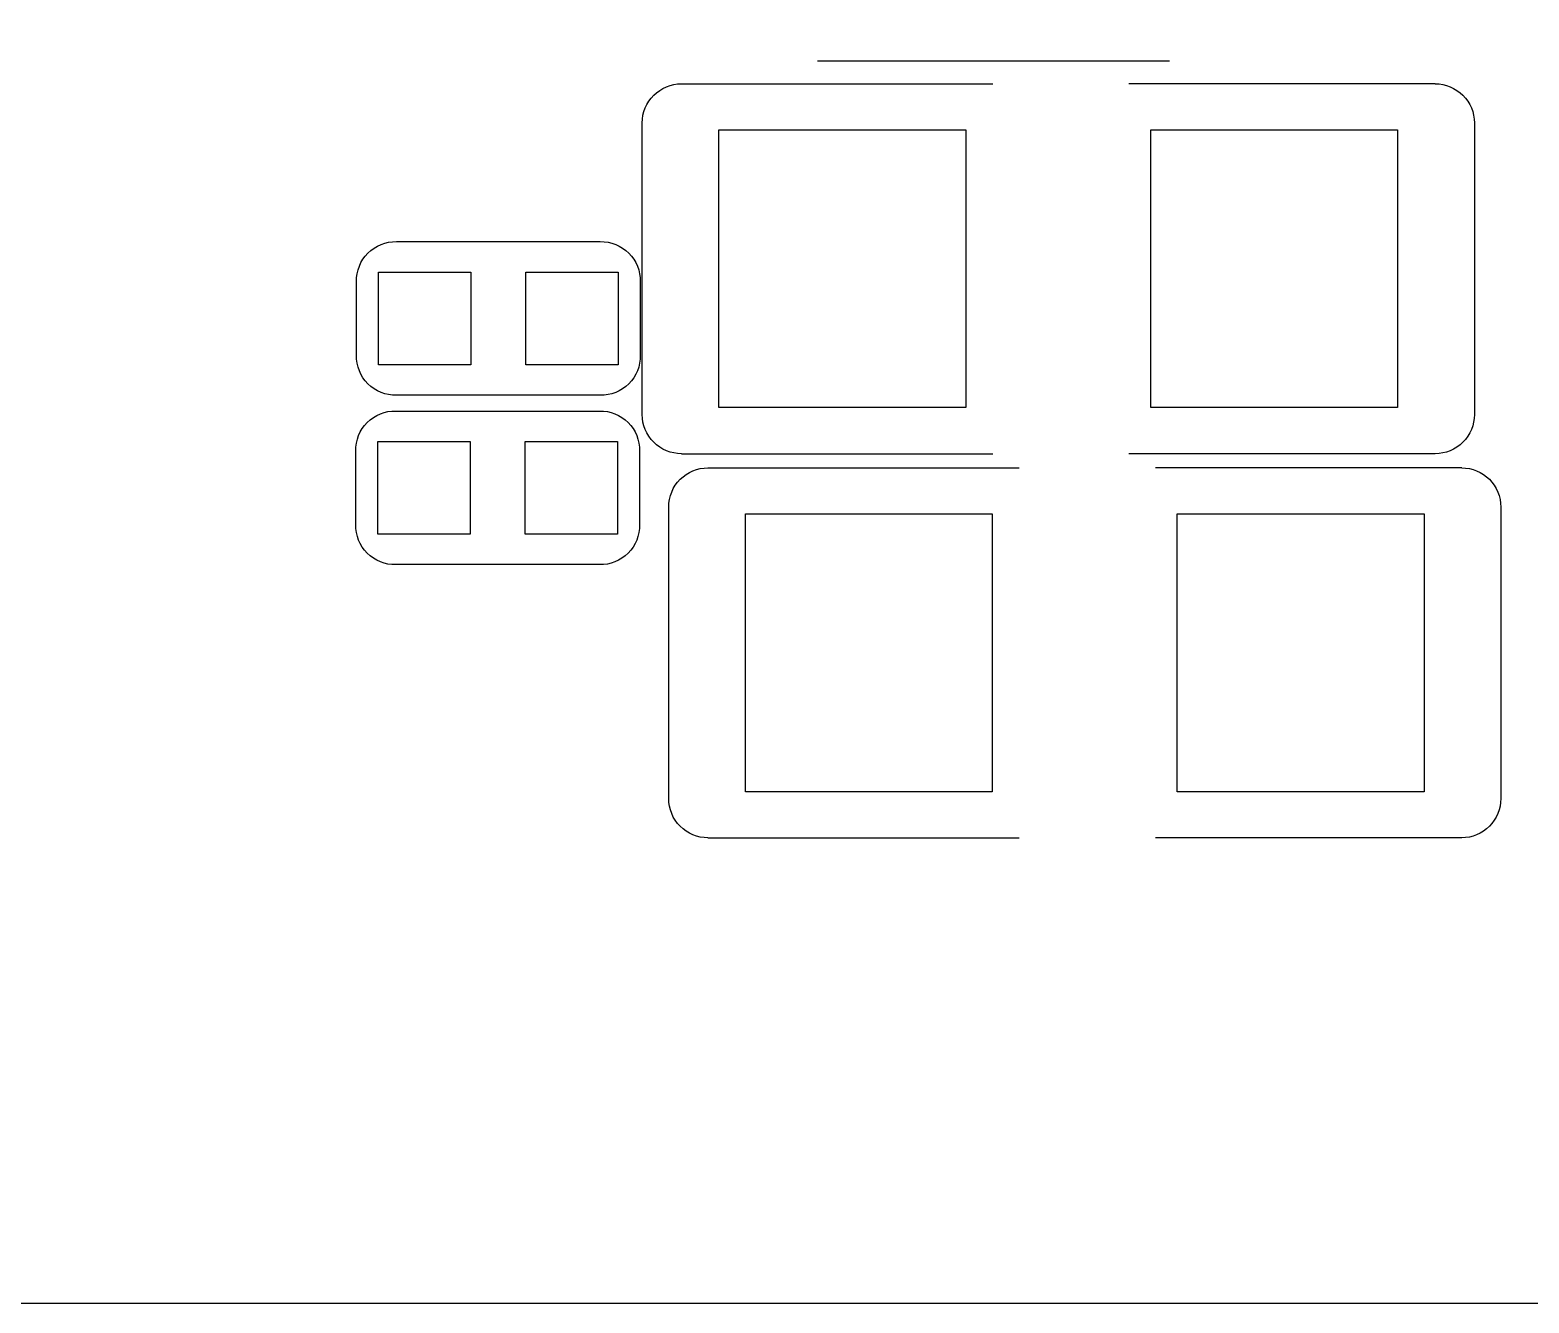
# Model space of a CAD drawing. Extents: x -53.1 to 28.6, y -15.5 to 32.9.
# Drawn here: x -25.898 to -21.039, y -3.94 to 0.185 of the extents above; entities that cross this region are included whole.
import ezdxf

# ---------------------------------------------------------------- set-up
doc = ezdxf.new("R2010")
doc.units = 0
for name, color, linetype in [('BG_OUTLINE', 254, 'CONTINUOUS'), ('PG_SILKSCREEN_TOP', 6, 'CONTINUOUS'), ('PIN_TOP', 80, 'CONTINUOUS')]:
    doc.layers.add(name, color=color, linetype=linetype)

msp = doc.modelspace()

# ---------------------------------------------------------------- linework, layer by layer
at = {"layer": 'BG_OUTLINE'}
msp.add_lwpolyline([(-42.343832, -3.940302), (18.592292, -3.940302, 0.414214), (20.624292, -1.908302), (20.624292, 24.027638, 0.414214), (18.592292, 26.059638), (-42.343832, 26.059638, 0.414214), (-44.375832, 24.027638), (-44.375832, -1.908302, 0.414214), (-42.343832, -3.940302)], format="xyb", dxfattribs=at)
at = {"layer": 'PG_SILKSCREEN_TOP'}
for points in [[(-22.204426, 0.084582), (-23.34514, 0.084582)], [(-23.786338, 0.010922), (-22.776942, 0.010922)], [(-21.342858, 0.010922), (-22.33549, 0.010922)], [(-23.913338, -1.060958), (-23.913338, -0.116078)], [(-21.215858, -0.116078), (-21.215858, -1.060958)], [(-23.919942, -0.630174), (-23.919942, -0.868934)], [(-23.922228, -1.179068), (-23.922228, -1.417828)], [(-23.786338, -1.187958), (-22.776942, -1.187958)], [(-21.342858, -1.187958), (-22.33549, -1.187958)], [(-23.700486, -1.233678), (-22.69109, -1.233678)], [(-21.257006, -1.233678), (-22.249638, -1.233678)], [(-23.827486, -2.305558), (-23.827486, -1.360678)], [(-21.130006, -1.360678), (-21.130006, -2.305558)], [(-23.700486, -2.432558), (-22.69109, -2.432558)], [(-21.257006, -2.432558), (-22.249638, -2.432558)]]:
    msp.add_lwpolyline(points, dxfattribs=at)
for points in [[(-23.913338, -0.116078, -0.414214), (-23.786338, 0.010922)], [(-21.342858, 0.010922, -0.414214), (-21.215858, -0.116078)], [(-24.839422, -0.868934), (-24.839422, -0.630174, -0.42804), (-24.709882, -0.500634)], [(-24.709882, -0.500634), (-24.049482, -0.500634, -0.42804), (-23.919942, -0.630174)], [(-24.049482, -0.998474), (-24.709882, -0.998474, -0.42804), (-24.839422, -0.868934)], [(-23.919942, -0.868934, -0.42804), (-24.049482, -0.998474)], [(-24.841708, -1.417828), (-24.841708, -1.179068, -0.42804), (-24.712168, -1.049528)], [(-24.712168, -1.049528), (-24.051768, -1.049528, -0.42804), (-23.922228, -1.179068)], [(-23.786338, -1.187958, -0.414214), (-23.913338, -1.060958)], [(-21.215858, -1.060958, -0.414214), (-21.342858, -1.187958)], [(-23.827486, -1.360678, -0.414214), (-23.700486, -1.233678)], [(-21.257006, -1.233678, -0.414214), (-21.130006, -1.360678)], [(-24.051768, -1.547368), (-24.712168, -1.547368, -0.42804), (-24.841708, -1.417828)], [(-23.922228, -1.417828, -0.42804), (-24.051768, -1.547368)], [(-23.700486, -2.432558, -0.414214), (-23.827486, -2.305558)], [(-21.130006, -2.305558, -0.414214), (-21.257006, -2.432558)]]:
    msp.add_lwpolyline(points, format="xyb", dxfattribs=at)
at = {"layer": 'PIN_TOP'}
for points in [[(-23.664672, -1.038606), (-23.664672, -0.138684), (-22.864572, -0.138684), (-22.864572, -1.038606)], [(-22.264624, -1.038606), (-22.264624, -0.138684), (-21.464524, -0.138684), (-21.464524, -1.038606)], [(-24.468582, -0.599694), (-24.468582, -0.899414), (-24.768302, -0.899414), (-24.768302, -0.599694)], [(-23.991062, -0.599694), (-23.991062, -0.899414), (-24.290782, -0.899414), (-24.290782, -0.599694)], [(-24.470868, -1.148588), (-24.470868, -1.448308), (-24.770588, -1.448308), (-24.770588, -1.148588)], [(-23.993348, -1.148588), (-23.993348, -1.448308), (-24.293068, -1.448308), (-24.293068, -1.148588)], [(-23.57882, -2.283206), (-23.57882, -1.383284), (-22.77872, -1.383284), (-22.77872, -2.283206)], [(-22.178772, -2.283206), (-22.178772, -1.383284), (-21.378672, -1.383284), (-21.378672, -2.283206)]]:
    msp.add_lwpolyline(points, close=True, dxfattribs=at)

doc.saveas('drawing.dxf')
